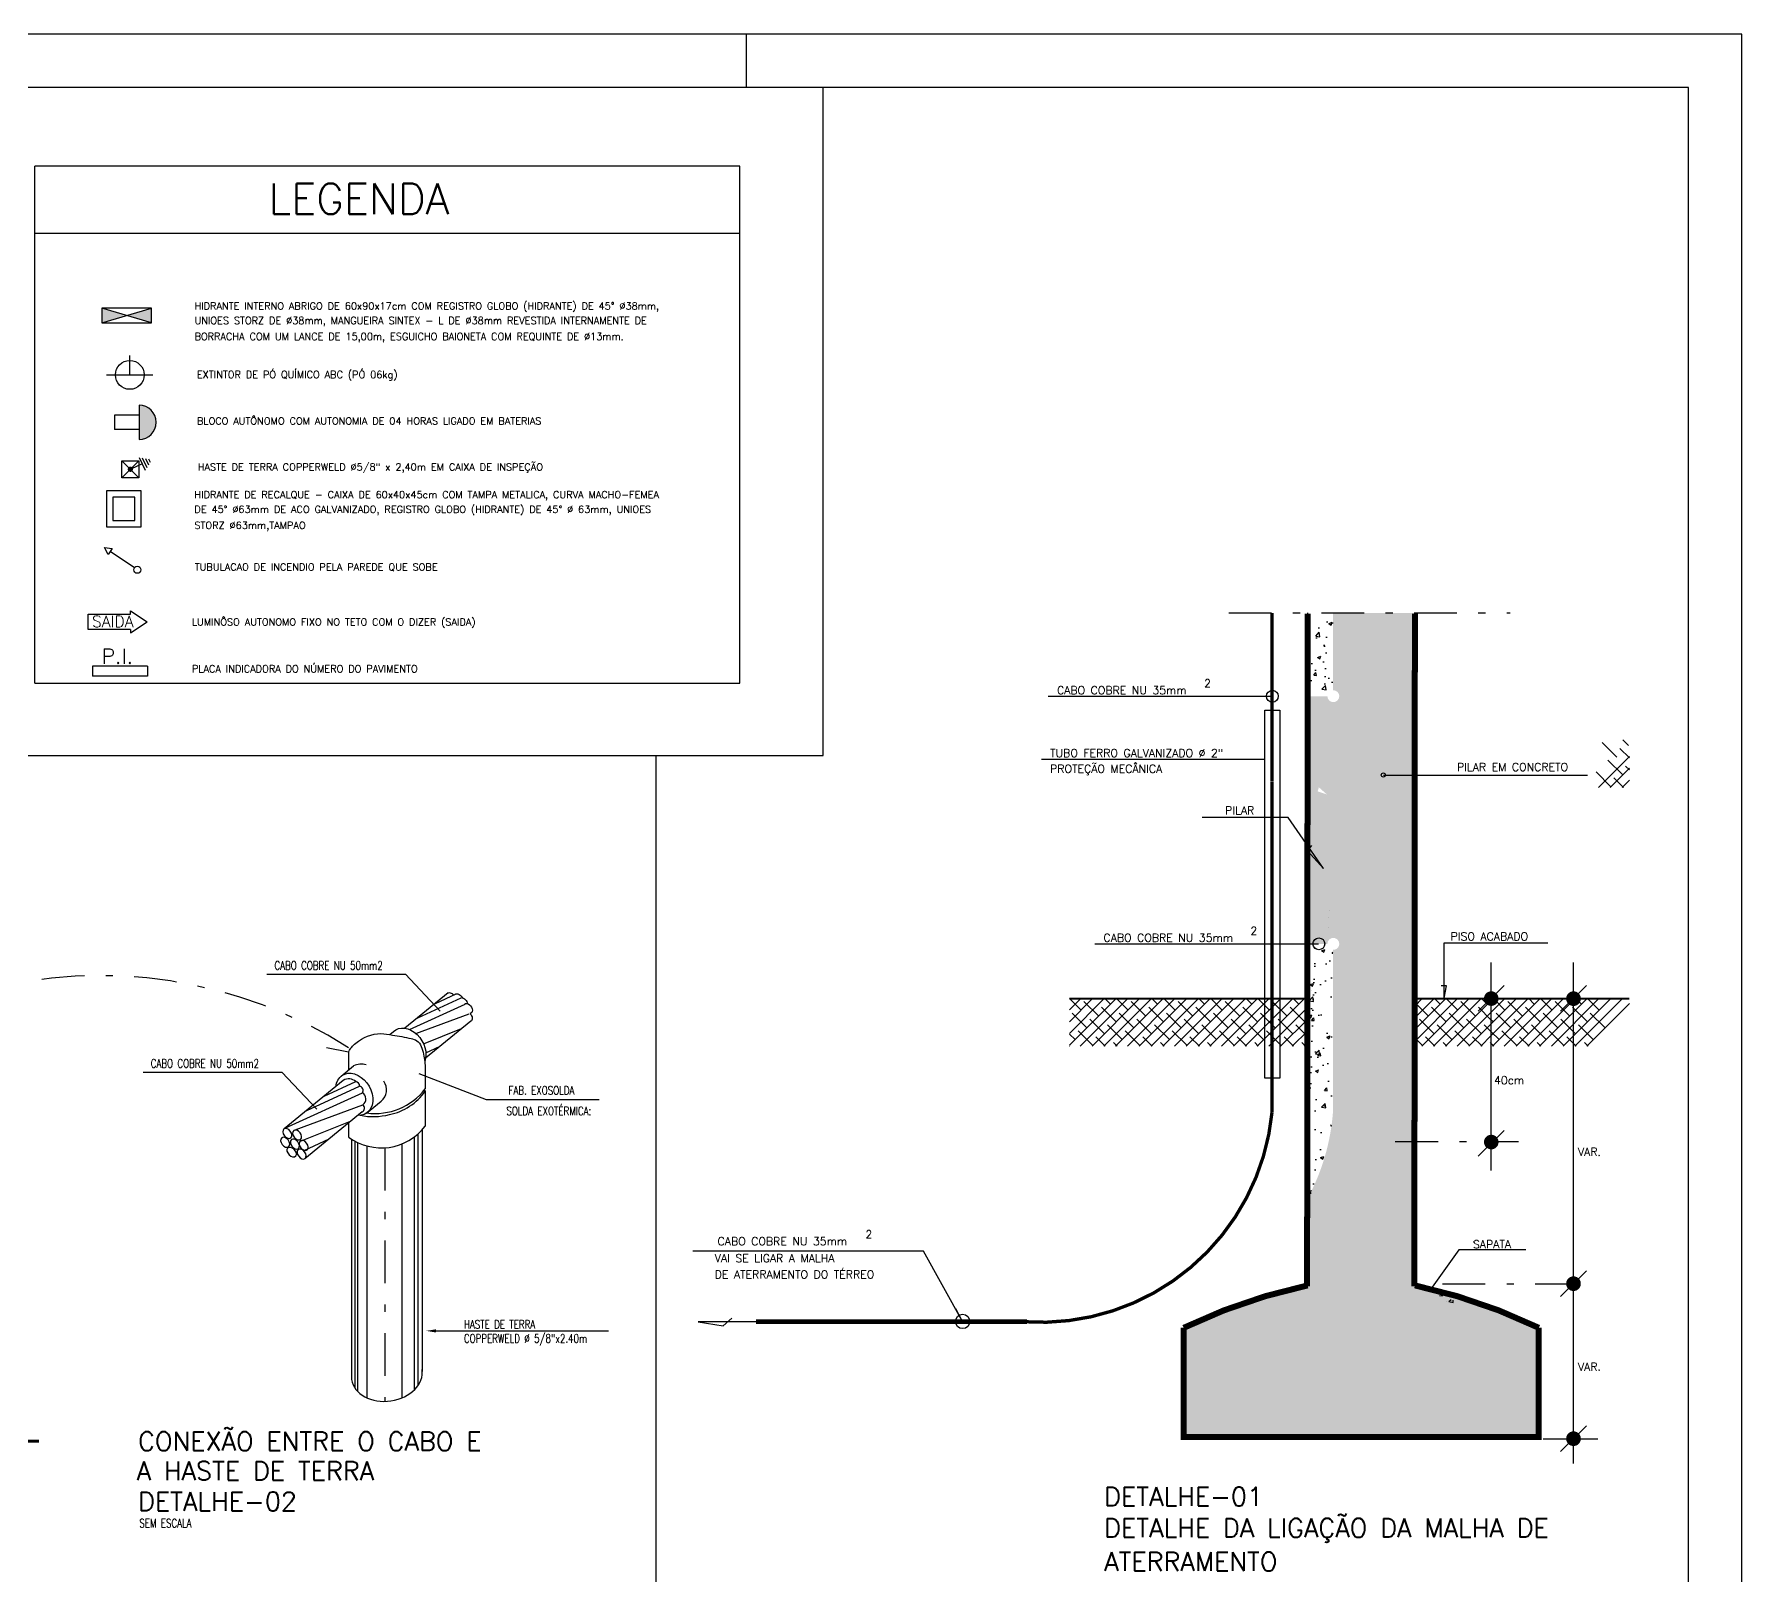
# Model space of a CAD drawing. Header units: millimetres. Extents: x 23536 to 47095, y 9984 to 20154.
# Drawn here: x 23654.12 to 23678.08, y 10064.9 to 10086.53 of the extents above; entities that cross this region are included whole.
import ezdxf
from ezdxf.enums import TextEntityAlignment as Align

# ---------------------------------------------------------------- set-up
doc = ezdxf.new("R2010")
doc.units = ezdxf.units.MM
doc.header["$LTSCALE"] = 30
doc.header["$MEASUREMENT"] = 0
for name, pattern in [('ACAD_ISO04W100', [30.5, 24, -3, 0.5, -3]), ('DASHDOT', [1, 0.5, -0.25, 0, -0.25]), ('DASHDOTX2', [2, 1, -0.5, 0, -0.5])]:
    doc.linetypes.add(name, pattern=pattern)
doc.layers.get('0').update_dxf_attribs({"linetype": 'CONTINUOUS'})
for name, color, linetype in [('ARQ', 8, 'CONTINUOUS'), ('BRANCO', 7, 'CONTINUOUS'), ('CERC02', 3, 'CONTINUOUS'), ('conec', 40, 'CONTINUOUS'), ('CONEXAO_AG_FRIA', 3, 'CONTINUOUS'), ('Cota', 8, 'CONTINUOUS'), ('eixos', 9, 'ACAD_ISO04W100'), ('EXTINTOR', 10, 'CONTINUOUS'), ('INDICAÇÃO', 9, 'CONTINUOUS'), ('LAYER03', 3, 'CONTINUOUS'), ('LAYER8', 1, 'CONTINUOUS'), ('P-RAIO', 3, 'CONTINUOUS'), ('PARA-RAIOS', 3, 'CONTINUOUS'), ('PRAIO', 3, 'CONTINUOUS'), ('spda', 3, 'CONTINUOUS'), ('TE-ARQ', 2, 'CONTINUOUS'), ('TEXTINST', 3, 'CONTINUOUS'), ('TUBELPAREDE', 2, 'CONTINUOUS')]:
    doc.layers.add(name, color=color, linetype=linetype)
doc.styles.add('140-125', font='romans.shx', dxfattribs={"height": 0.437})
doc.styles.add('60-125', font='ROMANS.shx', dxfattribs={"height": 0.187})
doc.styles.add('ROMANS', font='romans.shx', dxfattribs={"height": 0.14})
doc.dimstyles.get("Standard").update_dxf_attribs({"dimtxt": 0.18, "dimasz": 0.18, "dimexe": 0.18, "dimexo": 0.0625, "dimgap": 0.09, "dimtad": 0, "dimtih": 1, "dimtoh": 1, "dimdec": 4, "dimzin": 0, "dimdsep": 46, "dimtxsty": 'Standard', "dimcen": 0.09, "dimadec": 0, "dimazin": 0, "dimtfac": 1, "dimtdec": 4, "dimtofl": 0, "dimtmove": 0, "dimatfit": 3, "dimfxl": 1, "dimtolj": 1, "dimtzin": 0, "dimarcsym": 0})
pattern_1 = [(50, (23627.42536, 10048.96812), (0.4698142, -0.0411034), [0.049126, -0.540385]), (355, (23627.42536, 10048.9681), (-0.090884, 0.492695), [0.0393007, -0.432308]), (100.4514, (23627.4645, 10048.9647), (0.3789307, 0.4515914), [0.0417506, -0.4592567]), (46.1842, (23627.42536, 10049.0991), (0.699056, -0.108417), [0.073689, -0.810578]), (96.6356, (23627.4836, 10049.0901), (0.6122155, 0.638059), [0.062626, -0.688885]), (351.1842, (23627.42536, 10049.0991), (0.612215, 0.63806), [0.058951, -0.648462]), (21, (23627.49086, 10049.06638), (0.3909814, -0.2637203), [0.049126, -0.540385]), (326, (23627.49086, 10049.0664), (0.1593745, 0.474982), [0.0393007, -0.432308]), (71.4514, (23627.52344, 10049.0444), (0.550356, 0.2112614), [0.0417506, -0.4592567]), (37.5, (23627.42536, 10048.96812), (0.00796485, 0.21804956), [0, -0.427068, 0, -0.4388582, 0, -0.4339456]), (7.5, (23627.42536, 10048.96812), (0.1723138, 0.2583445), [0, -0.2502147, 0, -0.4172428, 0, -0.1653906]), (327.5, (23627.27929, 10048.96812), (0.34966025, -0.0147737), [0, -0.163753, 0, -0.5109096, 0, -0.6779377]), (317.5, (23627.2138, 10048.96812), (0.3819941, 0.06557), [0, -0.212879, 0, -0.3392964, 0, -0.481434])]

# ---------------------------------------------------------------- blocks, each defined once
blk = doc.blocks.new('*U155', base_point=(7288.1, -7285))
at = {"linetype": 'Continuous'}
for p, q in [((7268.1, -7305), (7308.1, -7265)), ((7268.1, -7265), (7308.1, -7305)), ((7268.1, -7265), (7308.1, -7265)), ((7268.1, -7305), (7268.1, -7265)), ((7308.1, -7265), (7308.1, -7305)), ((7308.6, -7257.2), (7322.6, -7287.5)), ((7316, -7258.3), (7326.5, -7281.1)), ((7323.4, -7259.5), (7330.4, -7274.7)), ((7330.8, -7260.7), (7334.3, -7268.2)), ((7308.1, -7305), (7268.1, -7305)), ((7315.6, -7272.3), (7290.9, -7283.7))]:
    blk.add_line(p, q, dxfattribs=at)
at = {"linetype": 'Continuous', "const_width": 6.14}
blk.add_lwpolyline([(7285.1, -7285, 1), (7291.2, -7285, 1)], format="xyb", close=True, dxfattribs=at)

msp = doc.modelspace()

# ---------------------------------------------------------------- hatches: boundary and pattern name
at = {"layer": 'Cota', "linetype": 'Continuous'}
h = msp.add_hatch(dxfattribs=at)
h.set_pattern_fill('AR-CONC', color=9, scale=0.065501, style=0)
h.set_pattern_definition([(50, (23627.42536, 10048.96812), (0.4698142, -0.0411034), [0.049126, -0.540385]), (355, (23627.42536, 10048.9681), (-0.090884, 0.492695), [0.0393007, -0.432308]), (100.4514, (23627.4645, 10048.9647), (0.3789307, 0.4515914), [0.0417506, -0.4592567]), (46.1842, (23627.42536, 10049.0991), (0.699056, -0.108417), [0.073689, -0.810578]), (96.6356, (23627.4836, 10049.0901), (0.6122155, 0.638059), [0.062626, -0.688885]), (351.1842, (23627.42536, 10049.0991), (0.612215, 0.63806), [0.058951, -0.648462]), (21, (23627.49086, 10049.06638), (0.3909814, -0.2637203), [0.049126, -0.540385]), (326, (23627.49086, 10049.0664), (0.1593745, 0.474982), [0.0393007, -0.432308]), (71.4514, (23627.52344, 10049.0444), (0.550356, 0.2112614), [0.0417506, -0.4592567]), (37.5, (23627.42536, 10048.96812), (0.00796485, 0.21804956), [0, -0.427068, 0, -0.4388582, 0, -0.4339456]), (7.5, (23627.42536, 10048.96812), (0.1723138, 0.2583445), [0, -0.2502147, 0, -0.4172428, 0, -0.1653906]), (327.5, (23627.27929, 10048.96812), (0.34966025, -0.0147737), [0, -0.1637531, 0, -0.5109096, 0, -0.6779377]), (317.5, (23627.2138, 10048.96812), (0.3819941, 0.06557), [0, -0.212879, 0, -0.3392964, 0, -0.481434])])
h.paths.add_polyline_path([(23675.235, 10066.849), (23675.235, 10068.382, 0.060289), (23673.489, 10068.978), (23673.496, 10078.402), (23673.496, 10078.412), (23672.347, 10078.412), (23672.347, 10077.326, -0.432329), (23672.435, 10077.243, -0.993156), (23672.269, 10077.242), (23671.992, 10077.242), (23671.992, 10076.104), (23672.263, 10075.864), (23672.132, 10075.908), (23672.149, 10075.966), (23671.992, 10076.104), (23671.992, 10073.768), (23672.269, 10073.768, -1.006891), (23672.435, 10073.769, -0.432329), (23672.347, 10073.686), (23672.347, 10071.408, -0.106017), (23671.985, 10070.185), (23671.984, 10068.975, 0.059779), (23670.253, 10068.382), (23670.253, 10066.849)])
h = msp.add_hatch(dxfattribs=at)
h.set_pattern_fill('AR-CONC', color=9, scale=0.065501, style=0)
h.set_pattern_definition(pattern_1)
h.paths.add_polyline_path([(23671.992, 10077.242), (23672.269, 10077.242, -0.400306), (23672.347, 10077.326), (23672.347, 10078.412), (23671.992, 10078.412)])
h = msp.add_hatch(dxfattribs=at)
h.set_pattern_fill('AR-CONC', color=9, scale=0.065501, style=0)
h.set_pattern_definition(pattern_1)
h.paths.add_polyline_path([(23671.985, 10070.185, 0.106017), (23672.347, 10071.408), (23672.347, 10073.686, -0.39236), (23672.269, 10073.768), (23671.988, 10073.768), (23671.988, 10073.709), (23671.993, 10073.716), (23672.001, 10073.672), (23671.988, 10073.673)])
h.paths.add_polyline_path([(23672, 10072.754), (23672.05, 10072.773), (23672.035, 10072.731)], flags=16)
at = {"layer": 'EXTINTOR'}
msp.add_hatch(color=256, dxfattribs=at).paths.add_polyline_path([(23655.597, 10081.327), (23655.597, 10080.847, 1)])

# ---------------------------------------------------------------- linework, layer by layer
at = {"layer": 'ARQ'}
for p, q in [((23671.992, 10069.006), (23671.992, 10078.412)), ((23673.496, 10068.977), (23673.496, 10078.412)), ((23668.353, 10077.242), (23671.492, 10077.242)), ((23668.256, 10076.36), (23671.395, 10076.36)), ((23673.054, 10076.138), (23675.92, 10076.138)), ((23671.716, 10075.544), (23670.511, 10075.544)), ((23672.215, 10074.824), (23671.716, 10075.544)), ((23671.988, 10075.074), (23672.048, 10075.151)), ((23672.215, 10074.824), (23671.988, 10075.074)), ((23672.279, 10074.14), (23672.279, 10074.14)), ((23672.295, 10074.234), (23672.295, 10074.234)), ((23672.286, 10074), (23672.286, 10074)), ((23669.005, 10073.768), (23672.144, 10073.768)), ((23673.905, 10073.783), (23675.361, 10073.783)), ((23673.905, 10073.007), (23673.905, 10073.783)), ((23674.568, 10070.59), (23674.568, 10073.506)), ((23675.721, 10066.476), (23675.721, 10073.506)), ((23657.389, 10073.345), (23659.332, 10073.345)), ((23659.332, 10073.345), (23659.823, 10072.823)), ((23672.009, 10073.299), (23672.009, 10073.299)), ((23673.938, 10073.18), (23673.864, 10073.18)), ((23673.905, 10073.007), (23673.938, 10073.18)), ((23674.385, 10072.824), (23674.751, 10073.185)), ((23675.538, 10072.823), (23675.905, 10073.184)), ((23672.001, 10073.066), (23672.001, 10073.066)), ((23672.049, 10073.113), (23672.049, 10073.113)), ((23655.654, 10071.97), (23657.597, 10071.97)), ((23657.597, 10071.97), (23658.088, 10071.448)), ((23660.469, 10071.579), (23659.524, 10071.944)), ((23672.01, 10071.845), (23672.01, 10071.845)), ((23662.053, 10071.579), (23660.469, 10071.579)), ((23674.385, 10070.79), (23674.751, 10071.151)), ((23675.538, 10068.82), (23675.905, 10069.181)), ((23664.301, 10068.467), (23663.439, 10068.467)), ((23663.439, 10068.467), (23663.79, 10068.409)), ((23663.79, 10068.409), (23663.911, 10068.519)), ((23659.763, 10068.339), (23662.181, 10068.339)), ((23675.538, 10066.646), (23675.905, 10067.007)), ((23675.297, 10066.826), (23676.061, 10066.826))]:
    msp.add_line(p, q, dxfattribs=at)
at = {"layer": 'ARQ', "color": 9}
for p, q in [((23676.329, 10076.387), (23676.122, 10076.594)), ((23676.505, 10076.377), (23676.37, 10076.511)), ((23676.494, 10076.552), (23676.415, 10076.632)), ((23676.072, 10075.965), (23676.505, 10076.398)), ((23676.412, 10076.139), (23676.205, 10076.346)), ((23676.246, 10075.974), (23676.04, 10076.181)), ((23676.237, 10075.965), (23676.505, 10076.232)), ((23676.421, 10075.965), (23676.288, 10076.098)), ((23676.402, 10075.965), (23676.505, 10076.067)), ((23676.505, 10076.211), (23676.453, 10076.263)), ((23668.65, 10072.511), (23669.139, 10073)), ((23668.65, 10072.346), (23669.304, 10073)), ((23668.65, 10072.676), (23668.974, 10073)), ((23668.65, 10072.842), (23668.808, 10073)), ((23668.812, 10072.838), (23668.65, 10073)), ((23668.802, 10072.333), (23669.469, 10073)), ((23669.06, 10072.756), (23668.853, 10072.962)), ((23668.968, 10072.333), (23669.634, 10073)), ((23669.133, 10072.333), (23669.8, 10073)), ((23669.225, 10072.921), (23669.145, 10073)), ((23669.298, 10072.333), (23669.965, 10073)), ((23669.473, 10072.838), (23669.311, 10073)), ((23669.463, 10072.333), (23670.13, 10073)), ((23669.72, 10072.756), (23669.514, 10072.962)), ((23669.628, 10072.333), (23670.295, 10073)), ((23669.794, 10072.333), (23670.46, 10073)), ((23669.886, 10072.921), (23669.806, 10073)), ((23669.959, 10072.333), (23670.626, 10073)), ((23670.133, 10072.838), (23669.972, 10073)), ((23670.124, 10072.333), (23670.791, 10073)), ((23670.381, 10072.756), (23670.175, 10072.962)), ((23670.289, 10072.333), (23670.956, 10073)), ((23670.455, 10072.333), (23671.121, 10073)), ((23670.546, 10072.921), (23670.467, 10073)), ((23670.62, 10072.333), (23671.287, 10073)), ((23670.794, 10072.838), (23670.632, 10073)), ((23670.785, 10072.333), (23671.452, 10073)), ((23671.042, 10072.756), (23670.836, 10072.962)), ((23670.95, 10072.333), (23671.617, 10073)), ((23671.115, 10072.333), (23671.782, 10073)), ((23671.207, 10072.921), (23671.128, 10073)), ((23671.281, 10072.333), (23671.947, 10073)), ((23671.455, 10072.838), (23671.293, 10073)), ((23671.703, 10072.756), (23671.496, 10072.962)), ((23671.868, 10072.921), (23671.789, 10073)), ((23671.992, 10072.962), (23671.954, 10073)), ((23673.496, 10072.566), (23673.93, 10073)), ((23673.496, 10072.401), (23674.095, 10073)), ((23673.496, 10072.732), (23673.765, 10073)), ((23673.496, 10072.897), (23673.6, 10073)), ((23673.686, 10072.756), (23673.496, 10072.945)), ((23673.594, 10072.333), (23674.26, 10073)), ((23673.759, 10072.333), (23674.426, 10073)), ((23673.851, 10072.921), (23673.771, 10073)), ((23673.924, 10072.333), (23674.546, 10072.955)), ((23674.099, 10072.838), (23673.937, 10073)), ((23674.346, 10072.756), (23674.14, 10072.962)), ((23674.512, 10072.921), (23674.432, 10073)), ((23674.568, 10072.647), (23674.921, 10073)), ((23674.568, 10072.481), (23675.086, 10073)), ((23674.568, 10072.812), (23674.756, 10073)), ((23674.585, 10072.333), (23675.252, 10073)), ((23674.759, 10072.838), (23674.616, 10072.982)), ((23674.75, 10072.333), (23675.417, 10073)), ((23675.007, 10072.756), (23674.801, 10072.962)), ((23674.915, 10072.333), (23675.582, 10073)), ((23675.081, 10072.333), (23675.747, 10073)), ((23675.172, 10072.921), (23675.093, 10073)), ((23675.246, 10072.333), (23675.913, 10073)), ((23675.42, 10072.838), (23675.258, 10073)), ((23675.411, 10072.333), (23676.078, 10073)), ((23675.668, 10072.756), (23675.462, 10072.962)), ((23675.576, 10072.333), (23676.243, 10073)), ((23675.741, 10072.333), (23676.408, 10073)), ((23675.833, 10072.921), (23675.754, 10073)), ((23675.907, 10072.333), (23676.505, 10072.931)), ((23676.081, 10072.838), (23675.919, 10073)), ((23668.894, 10072.59), (23668.688, 10072.797)), ((23669.142, 10072.508), (23668.936, 10072.714)), ((23669.307, 10072.673), (23669.101, 10072.879)), ((23669.555, 10072.59), (23669.349, 10072.797)), ((23669.803, 10072.508), (23669.596, 10072.714)), ((23669.968, 10072.673), (23669.762, 10072.879)), ((23670.216, 10072.59), (23670.009, 10072.797)), ((23670.464, 10072.508), (23670.257, 10072.714)), ((23670.629, 10072.673), (23670.423, 10072.879)), ((23670.877, 10072.59), (23670.67, 10072.797)), ((23671.125, 10072.508), (23670.918, 10072.714)), ((23671.29, 10072.673), (23671.083, 10072.879)), ((23671.538, 10072.59), (23671.331, 10072.797)), ((23671.446, 10072.333), (23671.992, 10072.879)), ((23671.786, 10072.508), (23671.579, 10072.714)), ((23671.611, 10072.333), (23671.992, 10072.714)), ((23671.951, 10072.673), (23671.744, 10072.879)), ((23671.992, 10072.832), (23671.992, 10072.832)), ((23671.992, 10072.797), (23671.992, 10072.797)), ((23672, 10072.754), (23672.05, 10072.773)), ((23672, 10072.754), (23672.035, 10072.731)), ((23672.035, 10072.731), (23672.05, 10072.773)), ((23673.768, 10072.508), (23673.562, 10072.714)), ((23673.933, 10072.673), (23673.727, 10072.879)), ((23674.181, 10072.59), (23673.975, 10072.797)), ((23674.089, 10072.333), (23674.568, 10072.812)), ((23674.429, 10072.508), (23674.222, 10072.714)), ((23674.568, 10072.699), (23674.388, 10072.879)), ((23674.594, 10072.673), (23674.568, 10072.699)), ((23674.842, 10072.59), (23674.636, 10072.797)), ((23675.09, 10072.508), (23674.883, 10072.714)), ((23675.255, 10072.673), (23675.049, 10072.879)), ((23675.503, 10072.59), (23675.296, 10072.797)), ((23675.751, 10072.508), (23675.544, 10072.714)), ((23675.916, 10072.673), (23675.709, 10072.879)), ((23676.164, 10072.59), (23675.957, 10072.797)), ((23668.729, 10072.425), (23668.65, 10072.504)), ((23668.977, 10072.342), (23668.77, 10072.549)), ((23669.151, 10072.333), (23669.018, 10072.466)), ((23669.39, 10072.425), (23669.183, 10072.632)), ((23669.638, 10072.342), (23669.431, 10072.549)), ((23669.812, 10072.333), (23669.679, 10072.466)), ((23670.051, 10072.425), (23669.844, 10072.632)), ((23670.299, 10072.342), (23670.092, 10072.549)), ((23670.473, 10072.333), (23670.34, 10072.466)), ((23670.712, 10072.425), (23670.505, 10072.632)), ((23670.959, 10072.342), (23670.753, 10072.549)), ((23671.134, 10072.333), (23671.001, 10072.466)), ((23671.373, 10072.425), (23671.166, 10072.632)), ((23671.62, 10072.342), (23671.414, 10072.549)), ((23671.795, 10072.333), (23671.662, 10072.466)), ((23671.776, 10072.333), (23671.992, 10072.549)), ((23671.992, 10072.466), (23671.827, 10072.632)), ((23673.52, 10072.59), (23673.496, 10072.614)), ((23673.603, 10072.342), (23673.496, 10072.449)), ((23673.777, 10072.333), (23673.644, 10072.466)), ((23674.016, 10072.425), (23673.809, 10072.632)), ((23674.264, 10072.342), (23674.057, 10072.549)), ((23674.254, 10072.333), (23674.568, 10072.647)), ((23674.438, 10072.333), (23674.305, 10072.466)), ((23674.42, 10072.333), (23674.568, 10072.481)), ((23674.568, 10072.534), (23674.47, 10072.632)), ((23674.677, 10072.425), (23674.568, 10072.534)), ((23674.925, 10072.342), (23674.718, 10072.549)), ((23675.099, 10072.333), (23674.966, 10072.466)), ((23675.338, 10072.425), (23675.131, 10072.632)), ((23675.585, 10072.342), (23675.379, 10072.549)), ((23675.76, 10072.333), (23675.627, 10072.466)), ((23675.999, 10072.425), (23675.792, 10072.632)), ((23668.656, 10072.333), (23668.65, 10072.339)), ((23669.317, 10072.333), (23669.266, 10072.384)), ((23669.977, 10072.333), (23669.927, 10072.384)), ((23670.638, 10072.333), (23670.588, 10072.384)), ((23671.299, 10072.333), (23671.249, 10072.384)), ((23671.96, 10072.333), (23671.909, 10072.384)), ((23671.941, 10072.333), (23671.992, 10072.384)), ((23673.943, 10072.333), (23673.892, 10072.384)), ((23674.568, 10072.369), (23674.553, 10072.384)), ((23674.604, 10072.333), (23674.568, 10072.369)), ((23675.264, 10072.333), (23675.214, 10072.384)), ((23675.925, 10072.333), (23675.875, 10072.384))]:
    msp.add_line(p, q, dxfattribs=at)
at = {"layer": 'ARQ', "linetype": 'Continuous'}
for p, q in [((23674.115, 10069.475), (23673.737, 10068.95)), ((23675.052, 10069.475), (23674.115, 10069.475)), ((23673.843, 10068.835), (23673.885, 10068.831)), ((23673.885, 10068.831), (23673.885, 10068.833)), ((23673.933, 10068.75), (23673.933, 10068.75)), ((23673.972, 10068.749), (23674.004, 10068.781)), ((23673.972, 10068.749), (23674.035, 10068.739)), ((23674.035, 10068.739), (23674.031, 10068.769))]:
    msp.add_line(p, q, dxfattribs=at)
at = {"layer": 'ARQ', "const_width": 0.0842}
for points in [[(23671.984, 10068.965), (23671.992, 10078.402)], [(23673.489, 10068.965), (23673.496, 10078.402)], [(23670.253, 10066.849), (23675.235, 10066.849)]]:
    msp.add_lwpolyline(points, dxfattribs=at)
at = {"layer": 'ARQ', "color": 9, "const_width": 0.0281}
for points in [[(23668.65, 10073), (23671.992, 10073)], [(23673.496, 10073), (23676.505, 10073)]]:
    msp.add_lwpolyline(points, dxfattribs=at)
at = {"layer": 'ARQ', "const_width": 0.103}
for points in [[(23674.517, 10073.001, 1), (23674.619, 10073.001, 1)], [(23675.67, 10073, 1), (23675.773, 10073, 1)], [(23674.517, 10070.988, 1), (23674.619, 10070.988, 1)], [(23675.67, 10069.001, 1), (23675.773, 10069.001, 1)], [(23675.67, 10066.826, 1), (23675.773, 10066.826, 1)]]:
    msp.add_lwpolyline(points, format="xyb", close=True, dxfattribs=at)
at = {"layer": 'ARQ'}
for centre in [(23671.497, 10077.243), (23672.149, 10073.769)]:
    msp.add_circle(centre, 0.0832, dxfattribs=at)
at = {"layer": 'BRANCO', "linetype": 'Continuous'}
for p, q in [((23664.025, 10084.681), (23654.134, 10084.681)), ((23654.134, 10077.429), (23654.134, 10084.681)), ((23664.025, 10077.429), (23664.025, 10084.681)), ((23664.025, 10083.734), (23654.134, 10083.734)), ((23654.134, 10077.429), (23664.025, 10077.429))]:
    msp.add_line(p, q, dxfattribs=at)
at = {"layer": 'CERC02'}
for p, q in [((23678.083, 10086.533), (23616.883, 10086.533)), ((23664.118, 10085.783), (23664.118, 10086.533)), ((23678.083, 10041.983), (23678.083, 10086.533))]:
    msp.add_line(p, q, dxfattribs=at)
at = {"layer": 'conec', "color": 9}
msp.add_solid([(23659.763, 10068.316), (23659.763, 10068.361), (23659.626, 10068.339)], dxfattribs=at)
at = {"layer": 'CONEXAO_AG_FRIA'}
msp.add_lwpolyline([(23671.393, 10077.048), (23671.6, 10077.048), (23671.6, 10071.883), (23671.393, 10071.883)], close=True, dxfattribs=at)
at = {"layer": 'eixos', "color": 9, "linetype": 'DASHDOT', "ltscale": 0.04}
for p, q in [((23670.886, 10078.412), (23674.833, 10078.412)), ((23658.225, 10072.312), (23658.225, 10072.312)), ((23658.536, 10072.248), (23658.225, 10072.312)), ((23659.045, 10070.908), (23659.045, 10067.35)), ((23673.221, 10070.997), (23674.952, 10070.997)), ((23673.884, 10069.001), (23676.061, 10069.001))]:
    msp.add_line(p, q, dxfattribs=at)
msp.add_arc((23655.046, 10066.798), 6.526, 57.6646, 152.1297, dxfattribs=at)
at = {"layer": 'EXTINTOR'}
for p, q in [((23655.465, 10081.747), (23655.465, 10082.023)), ((23655.79, 10081.747), (23655.14, 10081.747)), ((23655.597, 10081.327, 0.667), (23655.597, 10080.847, 0.667)), ((23655.597, 10081.187, 0.667), (23655.251, 10081.187, 0.667)), ((23655.597, 10081.187, 0.667), (23655.251, 10081.187, 0.667)), ((23655.251, 10081.187, 0.667), (23655.251, 10080.987, 0.667)), ((23655.597, 10081.187, 0.667), (23655.597, 10080.987, 0.667)), ((23655.597, 10080.987, 0.667), (23655.251, 10080.987, 0.667)), ((23655.713, 10077.663), (23654.943, 10077.663)), ((23654.943, 10077.663), (23654.943, 10077.523)), ((23655.713, 10077.523), (23654.943, 10077.523)), ((23655.713, 10077.663), (23655.713, 10077.523))]:
    msp.add_line(p, q, dxfattribs=at)
msp.add_circle((23655.466, 10081.752), 0.202, dxfattribs=at)
msp.add_arc((23655.597, 10081.087, 0.667), 0.24, 270, 90, dxfattribs=at)
at = {"layer": 'INDICAÇÃO', "color": 2}
for p, q in [((23655.478, 10078.397, 0.667), (23655.478, 10078.443, 0.667)), ((23655.478, 10078.443, 0.667), (23655.711, 10078.288, 0.667)), ((23654.883, 10078.397, 0.667), (23655.478, 10078.397, 0.667)), ((23654.883, 10078.179, 0.667), (23654.883, 10078.397, 0.667)), ((23655.478, 10078.132, 0.667), (23655.711, 10078.288, 0.667)), ((23655.475, 10078.179, 0.667), (23654.883, 10078.179, 0.667)), ((23655.478, 10078.179, 0.667), (23655.478, 10078.132, 0.667))]:
    msp.add_line(p, q, dxfattribs=at)
at = {"layer": 'LAYER03'}
for p, q in [((23655.771, 10082.482), (23655.074, 10082.689)), ((23655.074, 10082.482), (23655.771, 10082.689)), ((23655.074, 10082.689), (23655.074, 10082.482)), ((23655.771, 10082.689), (23655.074, 10082.689)), ((23655.771, 10082.482), (23655.771, 10082.689)), ((23655.074, 10082.482), (23655.771, 10082.482)), ((23655.53, 10079.046, 0.058), (23655.193, 10079.275, 0.058))]:
    msp.add_line(p, q, dxfattribs=at)
at = {"layer": 'LAYER03', "elevation": 0.058}
for points in [[(23655.137, 10080.127), (23655.137, 10079.619), (23655.628, 10079.619), (23655.628, 10080.127)], [(23655.228, 10080.037), (23655.228, 10079.709), (23655.538, 10079.709), (23655.538, 10080.037)], [(23655.221, 10079.316), (23655.165, 10079.233), (23655.11, 10079.331)]]:
    msp.add_lwpolyline(points, close=True, dxfattribs=at)
at = {"layer": 'LAYER03'}
msp.add_circle((23655.572, 10079.018, 0.058), 0.05, dxfattribs=at)
for points in [[(23655.074, 10082.689), (23655.074, 10082.482), (23655.423, 10082.586)], [(23655.771, 10082.482), (23655.771, 10082.689), (23655.423, 10082.586)]]:
    msp.add_solid(points, dxfattribs=at)
at = {"layer": 'LAYER8'}
for p, q in [((23677.333, 10085.783), (23617.633, 10085.783)), ((23665.192, 10076.413), (23665.192, 10085.783)), ((23677.333, 10042.733), (23677.333, 10085.783)), ((23652.967, 10076.413), (23665.192, 10076.413)), ((23662.845, 10076.413), (23662.845, 10064.368))]:
    msp.add_line(p, q, dxfattribs=at)
at = {"layer": 'P-RAIO'}
for p, q in [((23659.932, 10073.08), (23659.327, 10072.585)), ((23659.389, 10072.567), (23660.172, 10072.925)), ((23659.508, 10072.733), (23660.113, 10073.01)), ((23659.754, 10072.934), (23660.044, 10073.067)), ((23659.481, 10072.51), (23660.229, 10072.786)), ((23660.251, 10072.682), (23659.616, 10072.166)), ((23659.113, 10072.495), (23659.165, 10072.538)), ((23659.587, 10072.368), (23660.122, 10072.58)), ((23658.536, 10072.248), (23658.536, 10071.998)), ((23659.62, 10072.24), (23659.822, 10072.335)), ((23658.431, 10071.913), (23658.606, 10072.056)), ((23659.612, 10072.016), (23659.612, 10071.734)), ((23658.462, 10071.853), (23657.63, 10071.172)), ((23657.949, 10071.433), (23658.691, 10071.772)), ((23658.195, 10071.634), (23658.636, 10071.836)), ((23657.64, 10071.181), (23658.732, 10071.68)), ((23657.785, 10071.159), (23658.737, 10071.51)), ((23658.787, 10071.394), (23658.994, 10071.563)), ((23659.612, 10071.705), (23659.598, 10071.716)), ((23659.612, 10071.705), (23659.612, 10071.211)), ((23657.862, 10071.002), (23658.563, 10071.28)), ((23658.726, 10071.413), (23657.92, 10070.754)), ((23658.536, 10071.257), (23658.536, 10071.059)), ((23657.912, 10070.871), (23658.263, 10071.034))]:
    msp.add_line(p, q, dxfattribs=at)
for centre, radius, start, end in [((23658.711, 10071.851), 0.23, 71.8971, 116.9446), ((23658.538, 10071.733), 0.142, 46.3971, 122.4319), ((23658.629, 10071.774), 0.0618, 358.2543, 83.7487), ((23658.676, 10071.71), 0.0637, 331.5464, 76.8199), ((23658.909, 10072.277), 0.888, 262.3826, 322.2878), ((23658.862, 10071.722), 0.207, 309.5139, 35.2401), ((23658.705, 10071.464), 0.0555, 292.2131, 55.8467), ((23658.676, 10071.594), 0.103, 305.9679, 57.043), ((23658.947, 10072.168), 0.811, 281.505, 325.1154), ((23658.881, 10072.247), 0.902, 258.3476, 284.575), ((23658.997, 10071.679), 0.773, 233.3649, 322.6702)]:
    msp.add_arc(centre, radius, start, end, dxfattribs=at)
at = {"layer": 'P-RAIO', "extrusion": (0, 0, -1)}
for centre, start_param, end_param in [((23659.36, 10072.292), -0.149203, 2.635426), ((23658.616, 10071.658), -0.763941, 3.642518)]:
    msp.add_ellipse(centre, major_axis=(-0.167, 0.268), ratio=0.750632, start_param=start_param, end_param=end_param, dxfattribs=at)
at = {"layer": 'P-RAIO'}
msp.add_ellipse((23659.072, 10067.727), major_axis=(0.496, 0.064), ratio=0.750632, start_param=3.163278, end_param=6.304491, dxfattribs=at)
msp.add_open_spline([(23658.536, 10072.248), (23658.537, 10072.252), (23658.555, 10072.3), (23658.688, 10072.439), (23658.917, 10072.532), (23659.185, 10072.482), (23659.352, 10072.458), (23659.54, 10072.405), (23659.594, 10072.221), (23659.608, 10072.082), (23659.612, 10072.016)], degree=3, knots=[1.581747, 1.581747, 1.581747, 1.581747, 1.682254, 2.664806, 5.167178, 6.262318, 8.03919, 8.602122, 10.001237, 11.350055, 11.350055, 11.350055, 11.350055], dxfattribs=at)
at = {"layer": 'PRAIO', "linetype": 'Continuous'}
for p, q in [((23658.578, 10071.03), (23658.578, 10067.655)), ((23659.57, 10071.16), (23659.57, 10067.771))]:
    msp.add_line(p, q, dxfattribs=at)
at = {"layer": 'PRAIO', "color": 9, "linetype": 'Continuous'}
for p, q in [((23658.623, 10071.003), (23658.623, 10067.541)), ((23659.455, 10071.057), (23659.455, 10067.507)), ((23659.508, 10071.099), (23659.508, 10067.569)), ((23658.661, 10070.983), (23658.661, 10067.492)), ((23658.794, 10070.934), (23658.794, 10067.4)), ((23659.283, 10070.961), (23659.283, 10067.398))]:
    msp.add_line(p, q, dxfattribs=at)
at = {"layer": 'PRAIO', "color": 7, "linetype": 'Continuous', "const_width": 0.0842}
for points in [[(23670.253, 10068.382, -0.06006), (23671.992, 10068.977, -0.06006)], [(23675.235, 10068.382, 0.06006), (23673.496, 10068.977, 0.06006)]]:
    msp.add_lwpolyline(points, format="xyb", dxfattribs=at)
for points in [[(23670.253, 10066.809), (23670.253, 10068.382)], [(23675.235, 10066.808), (23675.235, 10068.382)]]:
    msp.add_lwpolyline(points, dxfattribs=at)
at = {"layer": 'PRAIO', "extrusion": (0, 0, -1)}
for centre, start_param, end_param in [((23659.975, 10073.014), -0.146418, 1.471651), ((23660.078, 10072.998), 0.007498, 1.939541), ((23660.141, 10072.944), 0.506971, 2.276677), ((23660.21, 10072.861), -0.018618, 3.601467), ((23660.208, 10072.749), 1.396873, 3.276782)]:
    msp.add_ellipse(centre, major_axis=(-0.0482, 0.0625), ratio=0.662021, start_param=start_param, end_param=end_param, dxfattribs=at)
for centre, major_axis in [((23657.646, 10070.985), (-0.0482, 0.0625)), ((23657.677, 10071.109), (-0.0482, 0.0625)), ((23657.783, 10070.96), (-0.0482, 0.0625)), ((23657.814, 10071.087), (-0.0482, 0.0625)), ((23657.906, 10070.941), (-0.0482, 0.0625)), ((23657.737, 10070.848), (-0.0565, 0.055)), ((23657.877, 10070.82), (-0.0482, 0.0625))]:
    msp.add_ellipse(centre, major_axis=major_axis, ratio=0.662021, dxfattribs=at)
at = {"layer": 'spda', "linetype": 'DASHDOTX2', "ltscale": 0.3}
for points, const_width in [([(23671.492, 10078.412), (23671.492, 10076.053)], 0.0468), ([(23671.492, 10076.049), (23671.492, 10071.408)], 0.0468), ([(23668.053, 10068.467), (23664.254, 10068.467)], 0.0655), ([(23650.999, 10066.789), (23654.194, 10066.789)], 0.0421)]:
    msp.add_lwpolyline(points, dxfattribs=dict(at, const_width=const_width))
at = {"layer": 'spda', "linetype": 'DASHDOTX2', "ltscale": 0.3, "const_width": 0.0468}
msp.add_lwpolyline([(23668.014, 10068.467, 0.406836), (23671.492, 10071.408)], format="xyb", dxfattribs=at)
at = {"layer": 'TEXTINST'}
msp.add_circle((23673.054, 10076.138), 0.0292, dxfattribs=at)

# ---------------------------------------------------------------- block references
at = {"layer": 'PARA-RAIOS', "xscale": 0.006000002998916898, "yscale": 0.006000002998916898, "zscale": 0.006000002999999587}
msp.add_blockref('*U155', (23655.474, 10080.428), dxfattribs=at)

# ---------------------------------------------------------------- texts
at = {"layer": 'CERC02', "style": 'ROMANS'}
for s, height, p in [('HIDRANTE INTERNO ABRIGO DE 60x90x17cm COM REGISTRO GLOBO (HIDRANTE) DE 45%%D %%C38mm,', 0.1, (23656.374, 10082.77, 0.058)), ('UNIOES STORZ DE %%C38mm, MANGUEIRA SINTEX - L DE %%C38mm REVESTIDA INTERNAMENTE DE', 0.1, (23656.374, 10082.565, 0.058)), ('BORRACHA COM UM LANCE DE 15,00m, ESGUICHO BAIONETA COM REQUINTE DE %%C13mm.', 0.1, (23656.374, 10082.341, 0.058)), ('HIDRANTE DE RECALQUE - CAIXA DE 60x40x45cm COM TAMPA METALICA, CURVA MACHO-FEMEA', 0.1, (23656.373, 10080.121, 0.058)), ('DE 45%%D %%C63mm DE ACO GALVANIZADO, REGISTRO GLOBO (HIDRANTE) DE 45%%D %%C 63mm, UNIOES', 0.1, (23656.373, 10079.916, 0.058)), ('STORZ %%c63mm,TAMPAO', 0.1, (23656.373, 10079.692, 0.058)), ('TUBULACAO DE INCENDIO PELA PAREDE QUE SOBE', 0.1, (23656.378, 10079.108, 0.058)), ('P.I.', 0.21, (23655.07, 10077.909))]:
    msp.add_text(s, height=height, dxfattribs=at).set_placement(p, align=Align.TOP_LEFT)
for s, p in [('EXTINTOR DE PÓ QUÍMICO ABC (PÓ 06kg)', (23656.408, 10081.707)), ('BLOCO AUTÔNOMO COM AUTONOMIA DE 04 HORAS LIGADO EM BATERIAS', (23656.408, 10081.055)), ('HASTE DE TERRA COPPERWELD %%c5/8" x 2,40m EM CAIXA DE INSPEÇÃO', (23656.42, 10080.41)), ('LUMINÔSO AUTONOMO FIXO NO TETO COM O DIZER (SAIDA)', (23656.337, 10078.235, 0.667)), ('PLACA INDICADORA DO NÚMERO DO PAVIMENTO', (23656.337, 10077.578, 0.667))]:
    msp.add_text(s, height=0.1, dxfattribs=at).set_placement(p)
at = {"layer": 'TE-ARQ', "style": '140-125'}
for s, height, p in [('CONEXÃO ENTRE O CABO E', 0.26271, (23655.582, 10066.659)), (' A HASTE DE TERRA', 0.26271, (23655.381, 10066.244)), ('DETALHE-02 ', 0.26271, (23655.582, 10065.815)), ('DETALHE-01', 0.2627, (23669.136, 10065.883)), ('DETALHE DA LIGAÇÃO DA MALHA DE', 0.26271, (23669.136, 10065.443)), ('ATERRAMENTO ', 0.26271, (23669.136, 10064.97))]:
    msp.add_text(s, height=height, dxfattribs=at).set_placement(p)
at = {"layer": 'TEXTINST', "style": '60-125'}
for s, height, p in [('SAIDA', 0.16, (23654.936, 10078.213, 0.667)), ('2', 0.112, (23670.538, 10077.369)), ('CABO COBRE NU 35mm', 0.11229, (23668.475, 10077.271)), ('TUBO FERRO GALVANIZADO %%C 2"', 0.11229, (23668.378, 10076.39)), ('PROTEÇÃO MECÂNICA', 0.11229, (23668.378, 10076.169)), ('PILAR EM CONCRETO', 0.11229, (23674.087, 10076.194)), ('PILAR', 0.1123, (23670.834, 10075.585)), ('CABO COBRE NU 35mm', 0.11229, (23669.127, 10073.798)), ('2', 0.112, (23671.19, 10073.896)), ('PISO ACABADO', 0.11229, (23673.997, 10073.817)), ('40cm', 0.1123, (23674.606, 10071.799)), ('VAR.', 0.1123, (23675.784, 10070.795)), ('CABO COBRE NU 35mm', 0.11229, (23663.713, 10069.54)), ('2', 0.112, (23665.786, 10069.638)), ('SAPATA', 0.1123, (23674.311, 10069.497)), ('VAI SE LIGAR A MALHA', 0.11229, (23663.673, 10069.302)), ('DE ATERRAMENTO DO TÉRREO', 0.11229, (23663.673, 10069.074)), ('VAR.', 0.1123, (23675.784, 10067.78))]:
    msp.add_text(s, height=height, dxfattribs=at).set_placement(p)
at = {"layer": 'TEXTINST', "style": 'ROMANS', "width": 0.75}
for s, height, p in [('CABO COBRE NU 50mm2', 0.11875, (23657.496, 10073.406)), ('CABO COBRE NU 50mm2', 0.11875, (23655.76, 10072.031)), ('HASTE DE TERRA ', 0.11875, (23660.154, 10068.37)), ('COPPERWELD %%C 5/8"x2.40m', 0.11875, (23660.154, 10068.173)), ('SEM ESCALA', 0.1188, (23655.6, 10065.581))]:
    msp.add_text(s, height=height, dxfattribs=at).set_placement(p)
for s, p in [('FAB. EXOSOLDA', (23661.704, 10071.653)), ('SOLDA EXOTÉRMICA:', (23661.941, 10071.365))]:
    msp.add_text(s, height=0.11875, dxfattribs=at).set_placement(p, align=Align.RIGHT)
at = {"layer": 'TUBELPAREDE', "style": 'ROMANS'}
msp.add_text('LEGENDA', height=0.432, dxfattribs=at).set_placement((23657.414, 10084.007, -3.085))

# ---------------------------------------------------------------- leaders
at = {"layer": 'ARQ'}
msp.add_leader([(23667.151, 10068.471), (23666.602, 10069.459), (23663.364, 10069.459)], dimstyle='Standard', override={"dimasz": 0.2, "dimgap": 0.09, "dimtad": 0, "dimldrblk": 'ORIGIN'}, dxfattribs=at)

doc.saveas('drawing.dxf')
